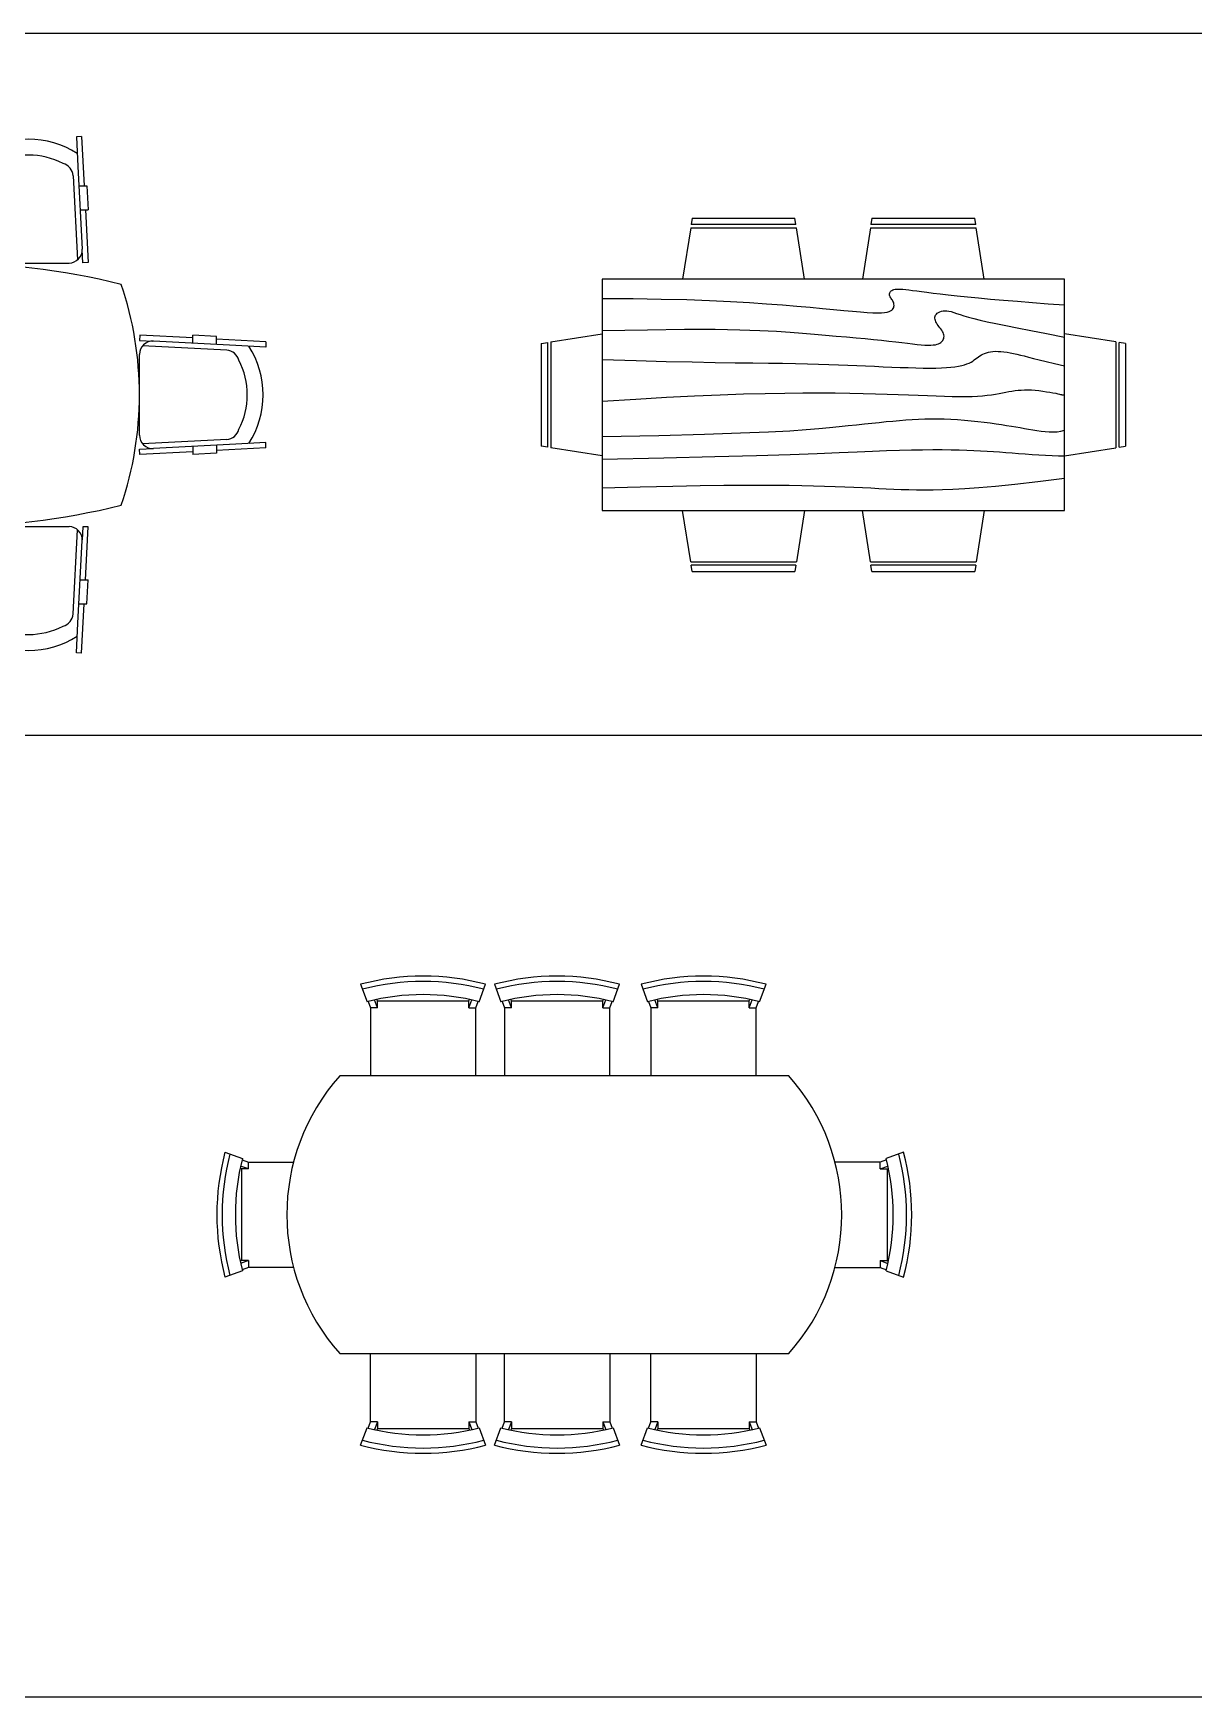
# Model space of a CAD drawing. Header units: inches. Extents: x 38074 to 101214, y 18833 to 57379.
# Drawn here: x 85677 to 90069, y 31548 to 37841 of the extents above; entities that cross this region are included whole.
import ezdxf

# ---------------------------------------------------------------- set-up
doc = ezdxf.new("R2010")
doc.units = ezdxf.units.IN
doc.layers.add('www.cad-blocks.net', color=7, linetype='Continuous')

# ---------------------------------------------------------------- blocks, each defined once
blk = doc.blocks.new('A$C6BEF12A9')
for p, q in [((0.6976, 1.9549), (0.6878, 1.7677)), ((0.6976, 1.9549), (0.7176, 1.9539)), ((0.7176, 1.9539), (0.7117, 1.8408)), ((1.0992, 1.9549), (1.0793, 1.9539)), ((1.0793, 1.9539), (1.0852, 1.8408)), ((1.0992, 1.9549), (1.1091, 1.7677)), ((1.3583, 1.9549), (1.3485, 1.7677)), ((1.3583, 1.9549), (1.3783, 1.9539)), ((1.3783, 1.9539), (1.3724, 1.8408)), ((1.7599, 1.9549), (1.74, 1.9539)), ((1.74, 1.9539), (1.7459, 1.8408)), ((1.7599, 1.9549), (1.7698, 1.7677)), ((0.7117, 1.8408), (0.6953, 1.5287)), ((0.7117, 1.8408), (0.6953, 1.5287)), ((1.0852, 1.8408), (1.1015, 1.5287)), ((1.3724, 1.8408), (1.356, 1.5287)), ((1.3724, 1.8408), (1.356, 1.5287)), ((1.7459, 1.8408), (1.7623, 1.5287)), ((0.6778, 1.7677), (0.6731, 1.6777)), ((0.7078, 1.7677), (0.6778, 1.7677)), ((0.7299, 1.8062), (0.7132, 1.4878)), ((1.067, 1.8062), (1.0837, 1.4878)), ((1.089, 1.7677), (1.1191, 1.7677)), ((1.1191, 1.7677), (1.1238, 1.6777)), ((1.3385, 1.7677), (1.3338, 1.6777)), ((1.3685, 1.7677), (1.3385, 1.7677)), ((1.3906, 1.8062), (1.3739, 1.4878)), ((1.7277, 1.8062), (1.7444, 1.4878)), ((1.7497, 1.7677), (1.7798, 1.7677)), ((1.7798, 1.7677), (1.7845, 1.6777)), ((0.6831, 1.6777), (0.6726, 1.4775)), ((0.7031, 1.6777), (0.6731, 1.6777)), ((1.0937, 1.6777), (1.1238, 1.6777)), ((1.1138, 1.6777), (1.1243, 1.4775)), ((1.3438, 1.6777), (1.3333, 1.4775)), ((1.3638, 1.6777), (1.3338, 1.6777)), ((1.7544, 1.6777), (1.7845, 1.6777)), ((1.7745, 1.6777), (1.785, 1.4775)), ((0.6926, 1.4764), (0.6952, 1.5263)), ((1.1043, 1.4764), (1.1017, 1.5263)), ((1.3533, 1.4764), (1.3559, 1.5263)), ((1.765, 1.4764), (1.7624, 1.5263)), ((0.6726, 1.4775), (0.6926, 1.4764)), ((0.7453, 1.4761), (1.0516, 1.4761)), ((1.1243, 1.4775), (1.1043, 1.4764)), ((1.3333, 1.4775), (1.3533, 1.4764)), ((1.406, 1.4761), (1.7123, 1.4761)), ((1.785, 1.4775), (1.765, 1.4764)), ((0.1873, 1.1981), (0.2772, 1.2028)), ((0.1873, 1.1681), (0.1873, 1.1981)), ((0.2772, 1.1928), (0.4775, 1.2033)), ((0.2772, 1.1728), (0.2772, 1.2028)), ((0.4775, 1.2033), (0.4785, 1.1833)), ((1.9801, 1.2033), (1.9791, 1.1833)), ((2.1804, 1.1928), (1.9801, 1.2033)), ((2.1804, 1.1728), (2.1804, 1.2028)), ((2.2703, 1.1981), (2.1804, 1.2028)), ((2.2703, 1.1681), (2.2703, 1.1981)), ((0, 1.1783), (0.1873, 1.1881)), ((0, 1.1783), (0.001, 1.1583)), ((0.001, 1.1583), (0.1141, 1.1642)), ((0.1141, 1.1642), (0.4262, 1.1806)), ((0.1487, 1.146), (0.4672, 1.1627)), ((0.4785, 1.1833), (0.4286, 1.1807)), ((1.9791, 1.1833), (2.029, 1.1807)), ((2.3089, 1.146), (1.9904, 1.1627)), ((2.3435, 1.1642), (2.0314, 1.1806)), ((2.4576, 1.1783), (2.2703, 1.1881)), ((2.4565, 1.1583), (2.3435, 1.1642)), ((2.4576, 1.1783), (2.4565, 1.1583)), ((0.4788, 0.8243), (0.4788, 1.1306)), ((1.9788, 0.8243), (1.9788, 1.1306)), ((0, 0.7767), (0.001, 0.7966)), ((0, 0.7767), (0.1873, 0.7668)), ((0.001, 0.7966), (0.1141, 0.7907)), ((0.1141, 0.7907), (0.4262, 0.7743)), ((0.1141, 0.7907), (0.4262, 0.7743)), ((0.1487, 0.8089), (0.4672, 0.7922)), ((0.1873, 0.7869), (0.1873, 0.7568)), ((0.1873, 0.7568), (0.2772, 0.7521)), ((0.2772, 0.7822), (0.2772, 0.7521)), ((0.2772, 0.7621), (0.4775, 0.7516)), ((0.4785, 0.7716), (0.4286, 0.7742)), ((0.4775, 0.7516), (0.4785, 0.7716)), ((1.9791, 0.7716), (2.029, 0.7742)), ((1.9801, 0.7516), (1.9791, 0.7716)), ((2.1804, 0.7621), (1.9801, 0.7516)), ((2.3089, 0.8089), (1.9904, 0.7922)), ((2.3435, 0.7907), (2.0314, 0.7743)), ((2.3435, 0.7907), (2.0314, 0.7743)), ((2.1804, 0.7822), (2.1804, 0.7521)), ((2.2703, 0.7568), (2.1804, 0.7521)), ((2.2703, 0.7869), (2.2703, 0.7568)), ((2.4576, 0.7767), (2.2703, 0.7668)), ((2.4565, 0.7966), (2.3435, 0.7907)), ((2.4576, 0.7767), (2.4565, 0.7966)), ((0.6726, 0.4775), (0.6926, 0.4785)), ((0.6831, 0.2772), (0.6726, 0.4775)), ((0.6926, 0.4785), (0.6952, 0.4286)), ((0.7299, 0.1487), (0.7132, 0.4672)), ((0.7453, 0.4788), (1.0516, 0.4788)), ((1.067, 0.1487), (1.0837, 0.4672)), ((1.1043, 0.4785), (1.1017, 0.4286)), ((1.1243, 0.4775), (1.1043, 0.4785)), ((1.1138, 0.2772), (1.1243, 0.4775)), ((1.3333, 0.4775), (1.3533, 0.4785)), ((1.3438, 0.2772), (1.3333, 0.4775)), ((1.3533, 0.4785), (1.3559, 0.4286)), ((1.3906, 0.1487), (1.3739, 0.4672)), ((1.406, 0.4788), (1.7123, 0.4788)), ((1.7277, 0.1487), (1.7444, 0.4672)), ((1.765, 0.4785), (1.7624, 0.4286)), ((1.785, 0.4775), (1.765, 0.4785)), ((1.7745, 0.2772), (1.785, 0.4775)), ((0.7117, 0.1141), (0.6953, 0.4262)), ((0.7117, 0.1141), (0.6953, 0.4262)), ((1.0852, 0.1141), (1.1015, 0.4262)), ((1.3724, 0.1141), (1.356, 0.4262)), ((1.3724, 0.1141), (1.356, 0.4262)), ((1.7459, 0.1141), (1.7623, 0.4262)), ((0.6778, 0.1873), (0.6731, 0.2772)), ((0.7031, 0.2772), (0.6731, 0.2772)), ((1.0937, 0.2772), (1.1238, 0.2772)), ((1.1191, 0.1873), (1.1238, 0.2772)), ((1.3638, 0.2772), (1.3338, 0.2772)), ((1.3385, 0.1873), (1.3338, 0.2772)), ((1.7544, 0.2772), (1.7845, 0.2772)), ((1.7798, 0.1873), (1.7845, 0.2772)), ((0.7078, 0.1873), (0.6778, 0.1873)), ((0.6976, 0), (0.6878, 0.1873)), ((1.089, 0.1873), (1.1191, 0.1873)), ((1.0992, 0), (1.1091, 0.1873)), ((1.3685, 0.1873), (1.3385, 0.1873)), ((1.3583, 0), (1.3485, 0.1873)), ((1.7497, 0.1873), (1.7798, 0.1873)), ((1.7599, 0), (1.7698, 0.1873)), ((0.7176, 0.001), (0.7117, 0.1141)), ((1.0793, 0.001), (1.0852, 0.1141)), ((1.3783, 0.001), (1.3724, 0.1141)), ((1.74, 0.001), (1.7459, 0.1141)), ((0.6976, 0), (0.7176, 0.001)), ((1.0992, 0), (1.0793, 0.001)), ((1.3583, 0), (1.3783, 0.001)), ((1.7599, 0), (1.74, 0.001))]:
    blk.add_line(p, q)
for centre, radius, start, end in [((0.8984, 1.603), 0.3413, 57.34122, 122.65878), ((1.5591, 1.603), 0.3413, 57.34122, 122.65878), ((0.7798, 1.8036), 0.05, 103.71377, 177), ((0.8984, 1.603), 0.2813, 62.36507, 117.63493), ((1.017, 1.8036), 0.05, 3, 76.28623), ((1.4405, 1.8036), 0.05, 103.71377, 177), ((1.5591, 1.603), 0.2813, 62.36507, 117.63493), ((1.6778, 1.8036), 0.05, 3, 76.28623), ((0.7453, 1.5261), 0.05, 177, 270), ((1.0516, 1.5261), 0.05, 270, 3), ((1.406, 1.5261), 0.05, 177, 270), ((1.7123, 1.5261), 0.05, 270, 3), ((1.2288, -1.385), 2.8625, 76.23649, 103.76351), ((1.7788, 0.9775), 1.3, 161.25303, 198.74697), ((0.6788, 0.9775), 1.3, 341.25303, 18.74697), ((0.3519, 0.9775), 0.3413, 147.34122, 212.65878), ((0.1513, 1.0961), 0.05, 93, 166.28623), ((0.4288, 1.1306), 0.05, 0, 93), ((2.0288, 1.1306), 0.05, 87, 180), ((2.3063, 1.0961), 0.05, 13.71377, 87), ((2.1057, 0.9775), 0.3413, 327.34122, 32.65878), ((0.3519, 0.9775), 0.2813, 152.36507, 207.63493), ((2.1057, 0.9775), 0.2813, 332.36507, 27.63493), ((0.1513, 0.8588), 0.05, 193.71377, 267), ((0.4288, 0.8243), 0.05, 267, 0), ((2.0288, 0.8243), 0.05, 180, 273), ((2.3063, 0.8588), 0.05, 273, 346.28623), ((1.2288, 3.34), 2.8625, 256.23649, 283.76351), ((0.7453, 0.4288), 0.05, 90, 183), ((1.0516, 0.4288), 0.05, 357, 90), ((1.406, 0.4288), 0.05, 90, 183), ((1.7123, 0.4288), 0.05, 357, 90), ((0.7798, 0.1513), 0.05, 183, 256.28623), ((1.017, 0.1513), 0.05, 283.71377, 357), ((1.4405, 0.1513), 0.05, 183, 256.28623), ((1.6778, 0.1513), 0.05, 283.71377, 357), ((0.8984, 0.3519), 0.3413, 237.34122, 302.65878), ((0.8984, 0.3519), 0.2813, 242.36507, 297.63493), ((1.5591, 0.3519), 0.3413, 237.34122, 302.65878), ((1.5591, 0.3519), 0.2813, 242.36507, 297.63493)]:
    blk.add_arc(centre, radius, start, end)
blk = doc.blocks.new('A$C72FA0E17')
at = {"linetype": 'Continuous'}
for p, q in [((0.5711, 1.3365), (0.5673, 1.3122)), ((0.5711, 1.3365), (0.9599, 1.3365)), ((0.9636, 1.3122), (0.9599, 1.3365)), ((1.2515, 1.3365), (1.2477, 1.3122)), ((1.2515, 1.3365), (1.6403, 1.3365)), ((1.644, 1.3122), (1.6403, 1.3365)), ((0.5654, 1.3001), (0.535, 1.1056)), ((0.5655, 1.3001), (0.9657, 1.3001)), ((0.9637, 1.3122), (0.5673, 1.3122)), ((0.9959, 1.1056), (0.9655, 1.3)), ((1.2458, 1.3001), (1.2154, 1.1056)), ((1.2459, 1.3001), (1.6461, 1.3001)), ((1.6441, 1.3122), (1.2477, 1.3122)), ((1.6763, 1.1056), (1.6459, 1.3)), ((1.9805, 1.1057), (0.2309, 1.1057)), ((0.2309, 1.1057), (0.2309, 0.2309)), ((1.9805, 0.2309), (1.9805, 1.1057)), ((0.2309, 1.0328), (0.348, 1.0322)), ((0.348, 1.0322), (0.4542, 1.0307)), ((0.4542, 1.0307), (0.5503, 1.0283)), ((0.5503, 1.0283), (0.6372, 1.0252)), ((0.6372, 1.0252), (0.716, 1.0215)), ((0.716, 1.0215), (0.7874, 1.0174)), ((0.7874, 1.0174), (0.8525, 1.013)), ((0.8525, 1.013), (0.9123, 1.0085)), ((0.9123, 1.0085), (0.9674, 1.0039)), ((1.3178, 1.0479), (1.3179, 1.0509)), ((1.3183, 1.0449), (1.3178, 1.0479)), ((1.3179, 1.0509), (1.3186, 1.0538)), ((1.3193, 1.0419), (1.3183, 1.0449)), ((1.3186, 1.0538), (1.3198, 1.0565)), ((1.3208, 1.0388), (1.3193, 1.0419)), ((1.3198, 1.0565), (1.3216, 1.0591)), ((1.3226, 1.0357), (1.3208, 1.0388)), ((1.3216, 1.0591), (1.324, 1.0614)), ((1.3246, 1.0325), (1.3226, 1.0357)), ((1.324, 1.0614), (1.3269, 1.0634)), ((1.3267, 1.0292), (1.3246, 1.0325)), ((1.3288, 1.0258), (1.3267, 1.0292)), ((1.3269, 1.0634), (1.3304, 1.0651)), ((1.3308, 1.0223), (1.3288, 1.0258)), ((1.3304, 1.0651), (1.3345, 1.0665)), ((1.3324, 1.0186), (1.3308, 1.0223)), ((1.3338, 1.0147), (1.3324, 1.0186)), ((1.3346, 1.0107), (1.3338, 1.0147)), ((1.3345, 1.0665), (1.3393, 1.0674)), ((1.335, 1.0067), (1.3346, 1.0107)), ((1.3393, 1.0674), (1.345, 1.068)), ((1.345, 1.068), (1.3517, 1.0682)), ((1.3517, 1.0682), (1.3595, 1.068)), ((1.3595, 1.068), (1.3686, 1.0674)), ((1.3686, 1.0674), (1.3791, 1.0665)), ((1.3791, 1.0665), (1.3912, 1.0651)), ((1.3912, 1.0651), (1.405, 1.0634)), ((1.405, 1.0634), (1.4208, 1.0614)), ((1.4208, 1.0614), (1.4389, 1.059)), ((1.4389, 1.059), (1.4596, 1.0563)), ((1.4596, 1.0563), (1.4833, 1.0533)), ((1.4833, 1.0533), (1.5101, 1.0501)), ((1.5101, 1.0501), (1.5404, 1.0466)), ((1.5404, 1.0466), (1.5744, 1.0429)), ((1.5744, 1.0429), (1.6125, 1.039)), ((1.6125, 1.039), (1.6545, 1.0349)), ((1.6545, 1.0349), (1.7003, 1.0307)), ((1.7003, 1.0307), (1.7497, 1.0264)), ((1.7497, 1.0264), (1.8026, 1.022)), ((1.8026, 1.022), (1.8588, 1.0175)), ((1.8588, 1.0175), (1.9181, 1.013)), ((1.9181, 1.013), (1.9805, 1.0085)), ((0.9674, 1.0039), (1.0181, 0.9995)), ((1.0181, 0.9995), (1.0645, 0.9952)), ((1.0645, 0.9952), (1.1065, 0.9912)), ((1.1065, 0.9912), (1.1444, 0.9876)), ((1.1444, 0.9876), (1.1781, 0.9845)), ((1.1781, 0.9845), (1.2077, 0.982)), ((1.2077, 0.982), (1.2332, 0.9801)), ((1.2332, 0.9801), (1.2548, 0.979)), ((1.2548, 0.979), (1.2728, 0.9785)), ((1.2728, 0.9785), (1.2876, 0.9787)), ((1.2876, 0.9787), (1.2995, 0.9796)), ((1.2995, 0.9796), (1.309, 0.981)), ((1.309, 0.981), (1.3164, 0.9829)), ((1.3164, 0.9829), (1.322, 0.9854)), ((1.322, 0.9854), (1.3264, 0.9882)), ((1.3264, 0.9882), (1.3297, 0.9914)), ((1.3297, 0.9914), (1.3322, 0.9949)), ((1.3322, 0.9949), (1.3338, 0.9987)), ((1.3338, 0.9987), (1.3347, 1.0026)), ((1.3347, 1.0026), (1.335, 1.0067)), ((1.4895, 0.9578), (1.4897, 0.962)), ((1.4901, 0.9535), (1.4895, 0.9578)), ((1.4897, 0.962), (1.4906, 0.9661)), ((1.4914, 0.9491), (1.4901, 0.9535)), ((1.4906, 0.9661), (1.4924, 0.97)), ((1.4933, 0.9446), (1.4914, 0.9491)), ((1.4924, 0.97), (1.4952, 0.9737)), ((1.4957, 0.9401), (1.4933, 0.9446)), ((1.4952, 0.9737), (1.4988, 0.9771)), ((1.4988, 0.9771), (1.5032, 0.9801)), ((1.5032, 0.9801), (1.5084, 0.9826)), ((1.5084, 0.9826), (1.5142, 0.9846)), ((1.5142, 0.9846), (1.5206, 0.9859)), ((1.5206, 0.9859), (1.5276, 0.9865)), ((1.5276, 0.9865), (1.535, 0.9862)), ((1.535, 0.9862), (1.5428, 0.985)), ((1.5428, 0.985), (1.5514, 0.9829)), ((1.5514, 0.9829), (1.561, 0.98)), ((1.561, 0.98), (1.572, 0.9764)), ((1.572, 0.9764), (1.5848, 0.9722)), ((1.5848, 0.9722), (1.5997, 0.9675)), ((1.5997, 0.9675), (1.6171, 0.9624)), ((1.6171, 0.9624), (1.6372, 0.9568)), ((1.6372, 0.9568), (1.6606, 0.9509)), ((1.6606, 0.9509), (1.6879, 0.9446)), ((1.6879, 0.9446), (1.7199, 0.9376)), ((0.0364, 0.8683), (0.2309, 0.8987)), ((0.2309, 0.9113), (0.4015, 0.9147)), ((0.4015, 0.9147), (0.5426, 0.9162)), ((0.5426, 0.9162), (0.6579, 0.9161)), ((0.6579, 0.9161), (0.7517, 0.9145)), ((0.7517, 0.9145), (0.8277, 0.912)), ((0.8277, 0.912), (0.8899, 0.9087)), ((0.8899, 0.9087), (0.9425, 0.905)), ((0.9425, 0.905), (0.9892, 0.9011)), ((0.9892, 0.9011), (1.0335, 0.8974)), ((1.0335, 0.8974), (1.0759, 0.8939)), ((1.0759, 0.8939), (1.1164, 0.8905)), ((1.1164, 0.8905), (1.1549, 0.8872)), ((1.1549, 0.8872), (1.1913, 0.884)), ((1.1913, 0.884), (1.2257, 0.8809)), ((1.4985, 0.9356), (1.4957, 0.9401)), ((1.5017, 0.931), (1.4985, 0.9356)), ((1.5051, 0.9264), (1.5017, 0.931)), ((1.5087, 0.9219), (1.5051, 0.9264)), ((1.5122, 0.9173), (1.5087, 0.9219)), ((1.5155, 0.9128), (1.5122, 0.9173)), ((1.5184, 0.9082), (1.5155, 0.9128)), ((1.5209, 0.9037), (1.5184, 0.9082)), ((1.5228, 0.8991), (1.5209, 0.9037)), ((1.5214, 0.8773), (1.5231, 0.8814)), ((1.5239, 0.8946), (1.5228, 0.8991)), ((1.5231, 0.8814), (1.524, 0.8856)), ((1.5244, 0.8901), (1.5239, 0.8946)), ((1.524, 0.8856), (1.5244, 0.8901)), ((1.7199, 0.9376), (1.7576, 0.9299)), ((1.7576, 0.9299), (1.8016, 0.9211)), ((1.8016, 0.9211), (1.8529, 0.9111)), ((1.8529, 0.9111), (1.9123, 0.8998)), ((1.9123, 0.8998), (1.9805, 0.887)), ((2.1749, 0.8683), (1.9804, 0.8987)), ((0, 0.8627), (0.0243, 0.8664)), ((0, 0.8627), (0, 0.4739)), ((0.0243, 0.47), (0.0243, 0.8664)), ((0.0365, 0.8682), (0.0365, 0.468)), ((1.2257, 0.8809), (1.2579, 0.8778)), ((1.2579, 0.8778), (1.2879, 0.8748)), ((1.2879, 0.8748), (1.3156, 0.8718)), ((1.3156, 0.8718), (1.3412, 0.8688)), ((1.3412, 0.8688), (1.3645, 0.866)), ((1.3645, 0.866), (1.3859, 0.8634)), ((1.3859, 0.8634), (1.4052, 0.8611)), ((1.4052, 0.8611), (1.4226, 0.8591)), ((1.4226, 0.8591), (1.4381, 0.8576)), ((1.4381, 0.8576), (1.4519, 0.8566)), ((1.4519, 0.8566), (1.464, 0.8561)), ((1.464, 0.8561), (1.4745, 0.8562)), ((1.4745, 0.8562), (1.4836, 0.8568)), ((1.4836, 0.8568), (1.4914, 0.8578)), ((1.4914, 0.8578), (1.4981, 0.8594)), ((1.4981, 0.8594), (1.5038, 0.8614)), ((1.5038, 0.8614), (1.5086, 0.8639)), ((1.5086, 0.8639), (1.5127, 0.8667)), ((1.5127, 0.8667), (1.5162, 0.8699)), ((1.5162, 0.8699), (1.5191, 0.8735)), ((1.5191, 0.8735), (1.5214, 0.8773)), ((1.6598, 0.8157), (1.6655, 0.8192)), ((1.6655, 0.8192), (1.6715, 0.8223)), ((1.6715, 0.8223), (1.678, 0.8252)), ((1.678, 0.8252), (1.6849, 0.8276)), ((1.6849, 0.8276), (1.6923, 0.8297)), ((1.6923, 0.8297), (1.7004, 0.8312)), ((1.7004, 0.8312), (1.7091, 0.8323)), ((1.7091, 0.8323), (1.7186, 0.8328)), ((1.7186, 0.8328), (1.7288, 0.8327)), ((1.7288, 0.8327), (1.7395, 0.8321)), ((1.7395, 0.8321), (1.7509, 0.831)), ((1.7509, 0.831), (1.7627, 0.8294)), ((1.7627, 0.8294), (1.7749, 0.8274)), ((1.7749, 0.8274), (1.7874, 0.825)), ((1.7874, 0.825), (1.8002, 0.8221)), ((1.8002, 0.8221), (1.8134, 0.8189)), ((1.8134, 0.8189), (1.8275, 0.8152)), ((2.1749, 0.8682), (2.1749, 0.468)), ((2.2113, 0.8627), (2.187, 0.8664)), ((2.187, 0.47), (2.187, 0.8664)), ((2.2113, 0.8627), (2.2113, 0.4739)), ((0.2309, 0.8019), (0.3593, 0.7979)), ((0.3593, 0.7979), (0.4722, 0.7948)), ((0.4722, 0.7948), (0.5712, 0.7926)), ((0.5712, 0.7926), (0.6579, 0.791)), ((0.6579, 0.791), (0.7338, 0.7899)), ((0.7338, 0.7899), (0.8007, 0.7891)), ((0.8007, 0.7891), (0.8599, 0.7884)), ((0.8599, 0.7884), (0.9133, 0.7877)), ((0.9133, 0.7877), (0.9621, 0.7869)), ((0.9621, 0.7869), (1.007, 0.7859)), ((1.007, 0.7859), (1.0487, 0.7847)), ((1.0487, 0.7847), (1.0877, 0.7834)), ((1.0877, 0.7834), (1.1245, 0.782)), ((1.1245, 0.782), (1.1596, 0.7806)), ((1.1596, 0.7806), (1.1936, 0.7791)), ((1.1936, 0.7791), (1.2272, 0.7776)), ((1.2272, 0.7776), (1.2605, 0.7761)), ((1.2605, 0.7761), (1.2936, 0.7746)), ((1.2936, 0.7746), (1.3261, 0.7733)), ((1.3261, 0.7733), (1.3578, 0.772)), ((1.3578, 0.772), (1.3883, 0.771)), ((1.3883, 0.771), (1.4174, 0.7702)), ((1.4174, 0.7702), (1.4448, 0.7697)), ((1.4448, 0.7697), (1.4702, 0.7695)), ((1.4702, 0.7695), (1.4933, 0.7697)), ((1.4933, 0.7697), (1.5144, 0.7703)), ((1.5144, 0.7703), (1.5333, 0.7712)), ((1.5333, 0.7712), (1.5504, 0.7725)), ((1.5504, 0.7725), (1.5656, 0.7742)), ((1.5656, 0.7742), (1.5792, 0.7763)), ((1.5792, 0.7763), (1.5912, 0.7788)), ((1.5912, 0.7788), (1.6018, 0.7816)), ((1.6018, 0.7816), (1.611, 0.7849)), ((1.611, 0.7849), (1.6191, 0.7884)), ((1.6191, 0.7884), (1.6263, 0.7922)), ((1.6263, 0.7922), (1.6327, 0.7961)), ((1.6327, 0.7961), (1.6385, 0.8001)), ((1.6385, 0.8001), (1.6439, 0.8041)), ((1.6439, 0.8041), (1.6492, 0.8081)), ((1.6492, 0.8081), (1.6544, 0.812)), ((1.6544, 0.812), (1.6598, 0.8157)), ((1.8275, 0.8152), (1.8435, 0.8109)), ((1.8435, 0.8109), (1.8622, 0.8059)), ((1.8622, 0.8059), (1.8844, 0.8002)), ((1.8844, 0.8002), (1.911, 0.7937)), ((1.911, 0.7937), (1.9427, 0.7862)), ((1.9427, 0.7862), (1.9805, 0.7776)), ((0.2309, 0.644), (0.3574, 0.6522)), ((0.3574, 0.6522), (0.4734, 0.659)), ((0.4734, 0.659), (0.5795, 0.6643)), ((0.5795, 0.6643), (0.6766, 0.6684)), ((0.6766, 0.6684), (0.7654, 0.6714)), ((0.7654, 0.6714), (0.8468, 0.6734)), ((0.8468, 0.6734), (0.9215, 0.6747)), ((0.9215, 0.6747), (0.9902, 0.6753)), ((0.9902, 0.6753), (1.0538, 0.6755)), ((1.0538, 0.6755), (1.1126, 0.6752)), ((1.1126, 0.6752), (1.1672, 0.6746)), ((1.1672, 0.6746), (1.2178, 0.6737)), ((1.2178, 0.6737), (1.2649, 0.6725)), ((1.2649, 0.6725), (1.3089, 0.6712)), ((1.3089, 0.6712), (1.3502, 0.6698)), ((1.3502, 0.6698), (1.3892, 0.6683)), ((1.3892, 0.6683), (1.4262, 0.6667)), ((1.4262, 0.6667), (1.4613, 0.6653)), ((1.4613, 0.6653), (1.4944, 0.664)), ((1.4944, 0.664), (1.5256, 0.6629)), ((1.5256, 0.6629), (1.5548, 0.6621)), ((1.5548, 0.6621), (1.5819, 0.6617)), ((1.5819, 0.6617), (1.6071, 0.6617)), ((1.6071, 0.6617), (1.6301, 0.6622)), ((1.6301, 0.6622), (1.6511, 0.6632)), ((1.6511, 0.6632), (1.6703, 0.6647)), ((1.6703, 0.6647), (1.6878, 0.6666)), ((1.6878, 0.6666), (1.7038, 0.6688)), ((1.7038, 0.6688), (1.7186, 0.6711)), ((1.7186, 0.6711), (1.7324, 0.6736)), ((1.7324, 0.6736), (1.7453, 0.676)), ((1.7453, 0.676), (1.7577, 0.6784)), ((1.7577, 0.6784), (1.7697, 0.6806)), ((1.7697, 0.6806), (1.7814, 0.6825)), ((1.7814, 0.6825), (1.7931, 0.6841)), ((1.7931, 0.6841), (1.8048, 0.6855)), ((1.8048, 0.6855), (1.8167, 0.6864)), ((1.8167, 0.6864), (1.8289, 0.6869)), ((1.8289, 0.6869), (1.8416, 0.687)), ((1.8416, 0.687), (1.8549, 0.6865)), ((1.8549, 0.6865), (1.8689, 0.6855)), ((1.8689, 0.6855), (1.8832, 0.684)), ((1.8832, 0.684), (1.8976, 0.6822)), ((1.8976, 0.6822), (1.9115, 0.6801)), ((1.9115, 0.6801), (1.9246, 0.678)), ((1.9246, 0.678), (1.9365, 0.6759)), ((1.9365, 0.6759), (1.9468, 0.674)), ((1.9468, 0.674), (1.9551, 0.6723)), ((1.9551, 0.6723), (1.9613, 0.671)), ((1.9613, 0.671), (1.9655, 0.67)), ((1.9655, 0.67), (1.9684, 0.6692)), ((1.9684, 0.6692), (1.9705, 0.6688)), ((1.9705, 0.6688), (1.9722, 0.6685)), ((1.9722, 0.6685), (1.9741, 0.6683)), ((1.9741, 0.6683), (1.9767, 0.6683)), ((1.9767, 0.6683), (1.9805, 0.6683)), ((1.2788, 0.5641), (1.305, 0.5667)), ((1.305, 0.5667), (1.3304, 0.569)), ((1.3304, 0.569), (1.3552, 0.5712)), ((1.3552, 0.5712), (1.3796, 0.5731)), ((1.3796, 0.5731), (1.4037, 0.5748)), ((1.4037, 0.5748), (1.4276, 0.5761)), ((1.4276, 0.5761), (1.4516, 0.5771)), ((1.4516, 0.5771), (1.4757, 0.5776)), ((1.4757, 0.5776), (1.5, 0.5776)), ((1.5, 0.5776), (1.5248, 0.5771)), ((1.5248, 0.5771), (1.5501, 0.5761)), ((1.5501, 0.5761), (1.5757, 0.5746)), ((1.5757, 0.5746), (1.6014, 0.5726)), ((1.6014, 0.5726), (1.6268, 0.5703)), ((1.6268, 0.5703), (1.6518, 0.5677)), ((1.6518, 0.5677), (1.676, 0.5649)), ((0.2309, 0.5103), (0.4451, 0.5149)), ((0.4451, 0.5149), (0.6176, 0.5194)), ((0.6176, 0.5194), (0.7541, 0.5239)), ((0.7541, 0.5239), (0.86, 0.5283)), ((0.86, 0.5283), (0.941, 0.5326)), ((0.941, 0.5326), (1.0027, 0.5368)), ((1.0027, 0.5368), (1.0507, 0.5408)), ((1.0507, 0.5408), (1.0905, 0.5447)), ((1.0905, 0.5447), (1.1268, 0.5484)), ((1.1268, 0.5484), (1.1608, 0.5519)), ((1.1608, 0.5519), (1.1928, 0.5553)), ((1.1928, 0.5553), (1.223, 0.5584)), ((1.223, 0.5584), (1.2516, 0.5613)), ((1.2516, 0.5613), (1.2788, 0.5641)), ((1.676, 0.5649), (1.6993, 0.5619)), ((1.6993, 0.5619), (1.7213, 0.5589)), ((1.7213, 0.5589), (1.7418, 0.5559)), ((1.7418, 0.5559), (1.761, 0.5528)), ((1.761, 0.5528), (1.7791, 0.5498)), ((1.7791, 0.5498), (1.7963, 0.5469)), ((1.7963, 0.5469), (1.8128, 0.544)), ((1.8128, 0.544), (1.8288, 0.5411)), ((1.8288, 0.5411), (1.8444, 0.5383)), ((1.8444, 0.5383), (1.86, 0.5356)), ((1.86, 0.5356), (1.8756, 0.533)), ((1.8756, 0.533), (1.8912, 0.5308)), ((1.8912, 0.5308), (1.9067, 0.529)), ((1.9067, 0.529), (1.9221, 0.5279)), ((1.9221, 0.5279), (1.9373, 0.5277)), ((1.9373, 0.5277), (1.9521, 0.5286)), ((1.9521, 0.5286), (1.9665, 0.5309)), ((1.9665, 0.5309), (1.9805, 0.5346)), ((0.0243, 0.4701), (0, 0.4739)), ((0.2309, 0.4378), (0.0365, 0.4682)), ((0.8144, 0.4386), (0.9419, 0.4427)), ((0.9419, 0.4427), (1.0444, 0.4465)), ((1.0444, 0.4465), (1.127, 0.45)), ((1.127, 0.45), (1.195, 0.4531)), ((1.195, 0.4531), (1.2535, 0.4556)), ((1.2535, 0.4556), (1.3068, 0.4576)), ((1.3068, 0.4576), (1.356, 0.4591)), ((1.356, 0.4591), (1.4014, 0.4601)), ((1.4014, 0.4601), (1.4433, 0.4607)), ((1.4433, 0.4607), (1.482, 0.4609)), ((1.482, 0.4609), (1.5177, 0.4608)), ((1.5177, 0.4608), (1.5508, 0.4603)), ((1.5508, 0.4603), (1.5815, 0.4597)), ((1.5815, 0.4597), (1.6102, 0.4588)), ((1.6102, 0.4588), (1.6371, 0.4578)), ((1.6371, 0.4578), (1.6626, 0.4566)), ((1.6626, 0.4566), (1.6871, 0.4552)), ((1.6871, 0.4552), (1.7109, 0.4538)), ((1.7109, 0.4538), (1.7344, 0.4521)), ((1.7344, 0.4521), (1.758, 0.4504)), ((1.758, 0.4504), (1.782, 0.4485)), ((1.782, 0.4485), (1.8066, 0.4466)), ((1.8066, 0.4466), (1.8318, 0.4447)), ((1.8318, 0.4447), (1.8572, 0.4428)), ((1.8572, 0.4428), (1.8827, 0.4411)), ((1.8827, 0.4411), (1.908, 0.4396)), ((1.9804, 0.4378), (2.1748, 0.4682)), ((2.187, 0.4701), (2.2113, 0.4739)), ((0.2309, 0.4253), (0.4641, 0.4298)), ((0.4641, 0.4298), (0.6569, 0.4343)), ((0.6569, 0.4343), (0.8144, 0.4386)), ((1.908, 0.4396), (1.9329, 0.4384)), ((1.9329, 0.4384), (1.9571, 0.4377)), ((1.9571, 0.4377), (1.9805, 0.4374)), ((0.2309, 0.3159), (0.3745, 0.3199)), ((0.3745, 0.3199), (0.4973, 0.3229)), ((0.4973, 0.3229), (0.6019, 0.325)), ((0.6019, 0.325), (0.6907, 0.3263)), ((0.6907, 0.3263), (0.7662, 0.3269)), ((0.7662, 0.3269), (0.831, 0.327)), ((0.831, 0.327), (0.8876, 0.3267)), ((0.8876, 0.3267), (0.9386, 0.326)), ((0.9386, 0.326), (0.986, 0.3252)), ((0.986, 0.3252), (1.0306, 0.3242)), ((1.0306, 0.3242), (1.0723, 0.323)), ((1.0723, 0.323), (1.1116, 0.3217)), ((1.1116, 0.3217), (1.1485, 0.3203)), ((1.1485, 0.3203), (1.1833, 0.3189)), ((1.1833, 0.3189), (1.2162, 0.3174)), ((1.2162, 0.3174), (1.2474, 0.3159)), ((1.2474, 0.3159), (1.2771, 0.3144)), ((1.6033, 0.3134), (1.6563, 0.3173)), ((1.6563, 0.3173), (1.7188, 0.3228)), ((1.7188, 0.3228), (1.7924, 0.3303)), ((1.7924, 0.3303), (1.8791, 0.3401)), ((1.8791, 0.3401), (1.9805, 0.3524)), ((1.2771, 0.3144), (1.3058, 0.3129)), ((1.3058, 0.3129), (1.3339, 0.3116)), ((1.3339, 0.3116), (1.3619, 0.3105)), ((1.3619, 0.3105), (1.3904, 0.3095)), ((1.3904, 0.3095), (1.4198, 0.3089)), ((1.4198, 0.3089), (1.4506, 0.3087)), ((1.4506, 0.3087), (1.4833, 0.3088)), ((1.4833, 0.3088), (1.5186, 0.3095)), ((1.5186, 0.3095), (1.558, 0.3109)), ((1.558, 0.3109), (1.6033, 0.3134)), ((0.2309, 0.2309), (1.9805, 0.2309)), ((0.5654, 0.0364), (0.535, 0.2309)), ((0.9959, 0.2309), (0.9655, 0.0365)), ((1.2458, 0.0364), (1.2154, 0.2309)), ((1.6763, 0.2309), (1.6459, 0.0365)), ((0.5655, 0.0365), (0.9657, 0.0365)), ((0.5711, 0), (0.5673, 0.0243)), ((0.9637, 0.0243), (0.5673, 0.0243)), ((0.5711, 0), (0.9599, 0)), ((0.9636, 0.0243), (0.9599, 0)), ((1.2459, 0.0365), (1.6461, 0.0365)), ((1.2515, 0), (1.2477, 0.0243)), ((1.6441, 0.0243), (1.2477, 0.0243)), ((1.2515, 0), (1.6403, 0)), ((1.644, 0.0243), (1.6403, 0))]:
    blk.add_line(p, q, dxfattribs=at)
blk = doc.blocks.new('A$C4BE175E6')
for p, q in [((0.5443, 1.7746), (0.5683, 1.7085)), ((0.9932, 1.7085), (1.0172, 1.7746)), ((1.0512, 1.7746), (1.0752, 1.7085)), ((1.5, 1.7085), (1.5241, 1.7746)), ((1.6054, 1.7746), (1.6294, 1.7085)), ((2.0543, 1.7085), (2.0783, 1.7746)), ((0.5726, 1.7096), (0.5817, 1.6857)), ((0.6076, 1.6857), (0.5964, 1.7152)), ((0.6076, 1.7118), (0.6056, 1.7172)), ((0.6076, 1.6857), (0.6076, 1.7118)), ((0.6076, 1.7118), (0.9539, 1.7118)), ((0.9539, 1.7118), (0.9559, 1.7172)), ((0.9539, 1.6857), (0.9651, 1.7152)), ((0.9539, 1.6857), (0.9539, 1.7118)), ((0.9798, 1.6857), (0.9888, 1.7096)), ((1.0795, 1.7096), (1.0886, 1.6857)), ((1.1145, 1.6857), (1.1033, 1.7152)), ((1.1145, 1.7118), (1.1124, 1.7172)), ((1.1145, 1.6857), (1.1145, 1.7118)), ((1.1145, 1.7118), (1.4608, 1.7118)), ((1.4608, 1.7118), (1.4628, 1.7172)), ((1.4608, 1.6857), (1.472, 1.7152)), ((1.4608, 1.6857), (1.4608, 1.7118)), ((1.4867, 1.6857), (1.4957, 1.7096)), ((1.6338, 1.7096), (1.6428, 1.6857)), ((1.6687, 1.6857), (1.6575, 1.7152)), ((1.6687, 1.7118), (1.6667, 1.7172)), ((1.6687, 1.6857), (1.6687, 1.7118)), ((1.6687, 1.7118), (2.015, 1.7118)), ((2.015, 1.7118), (2.017, 1.7172)), ((2.015, 1.6857), (2.0262, 1.7152)), ((2.015, 1.6857), (2.015, 1.7118)), ((2.0409, 1.6857), (2.05, 1.7096)), ((0.6076, 1.6857), (0.5817, 1.6857)), ((0.5817, 1.6857), (0.5817, 1.4277)), ((0.9539, 1.6857), (0.9798, 1.6857)), ((0.9798, 1.4277), (0.9798, 1.6857)), ((1.1145, 1.6857), (1.0886, 1.6857)), ((1.0886, 1.6857), (1.0886, 1.4277)), ((1.4608, 1.6857), (1.4867, 1.6857)), ((1.4867, 1.4277), (1.4867, 1.6857)), ((1.6687, 1.6857), (1.6428, 1.6857)), ((1.6428, 1.6857), (1.6428, 1.4277)), ((2.015, 1.6857), (2.0409, 1.6857)), ((2.0409, 1.4277), (2.0409, 1.6857)), ((2.165, 1.4277), (0.465, 1.4277)), ((0.0308, 1.1391), (0.0968, 1.1151)), ((2.5992, 1.1391), (2.5331, 1.1151)), ((0.0935, 1.0758), (0.0881, 1.0778)), ((0.1196, 1.0758), (0.0901, 1.087)), ((0.1196, 1.0758), (0.0935, 1.0758)), ((0.0935, 1.0758), (0.0935, 0.7295)), ((0.0957, 1.1108), (0.1196, 1.1017)), ((0.1196, 1.0758), (0.1196, 1.1017)), ((0.1196, 1.1017), (0.2905, 1.1017)), ((2.5103, 1.1017), (2.3395, 1.1017)), ((2.5342, 1.1108), (2.5103, 1.1017)), ((2.5103, 1.0758), (2.5103, 1.1017)), ((2.5103, 1.0758), (2.5398, 1.087)), ((2.5103, 1.0758), (2.5365, 1.0758)), ((2.5365, 1.0758), (2.5418, 1.0778)), ((2.5365, 1.0758), (2.5365, 0.7295)), ((0.0935, 0.7295), (0.0881, 0.7275)), ((0.1196, 0.7295), (0.0901, 0.7183)), ((0.1196, 0.7295), (0.0935, 0.7295)), ((0.1196, 0.7036), (0.0957, 0.6945)), ((0.1196, 0.7295), (0.1196, 0.7036)), ((0.2905, 0.7036), (0.1196, 0.7036)), ((2.3395, 0.7036), (2.5103, 0.7036)), ((2.5103, 0.7295), (2.5365, 0.7295)), ((2.5103, 0.7295), (2.5398, 0.7183)), ((2.5103, 0.7295), (2.5103, 0.7036)), ((2.5103, 0.7036), (2.5342, 0.6945)), ((2.5365, 0.7295), (2.5418, 0.7275)), ((0.0968, 0.6902), (0.0308, 0.6662)), ((2.5331, 0.6902), (2.5992, 0.6662)), ((0.465, 0.3777), (2.165, 0.3777)), ((0.5817, 0.1196), (0.5817, 0.3777)), ((0.9798, 0.3777), (0.9798, 0.1196)), ((1.0886, 0.1196), (1.0886, 0.3777)), ((1.4867, 0.3777), (1.4867, 0.1196)), ((1.6428, 0.1196), (1.6428, 0.3777)), ((2.0409, 0.3777), (2.0409, 0.1196)), ((0.5443, 0.0308), (0.5683, 0.0968)), ((0.5726, 0.0957), (0.5817, 0.1196)), ((0.6076, 0.1196), (0.5817, 0.1196)), ((0.6076, 0.1196), (0.5964, 0.0901)), ((0.6076, 0.0935), (0.6056, 0.0881)), ((0.6076, 0.1196), (0.6076, 0.0935)), ((0.6076, 0.0935), (0.9539, 0.0935)), ((0.9539, 0.1196), (0.9798, 0.1196)), ((0.9539, 0.1196), (0.9651, 0.0901)), ((0.9539, 0.1196), (0.9539, 0.0935)), ((0.9539, 0.0935), (0.9559, 0.0881)), ((0.9798, 0.1196), (0.9888, 0.0957)), ((0.9932, 0.0968), (1.0172, 0.0308)), ((1.0512, 0.0308), (1.0752, 0.0968)), ((1.0795, 0.0957), (1.0886, 0.1196)), ((1.1145, 0.1196), (1.0886, 0.1196)), ((1.1145, 0.1196), (1.1033, 0.0901)), ((1.1145, 0.0935), (1.1124, 0.0881)), ((1.1145, 0.1196), (1.1145, 0.0935)), ((1.1145, 0.0935), (1.4608, 0.0935)), ((1.4608, 0.1196), (1.4867, 0.1196)), ((1.4608, 0.1196), (1.472, 0.0901)), ((1.4608, 0.1196), (1.4608, 0.0935)), ((1.4608, 0.0935), (1.4628, 0.0881)), ((1.4867, 0.1196), (1.4957, 0.0957)), ((1.5, 0.0968), (1.5241, 0.0308)), ((1.6054, 0.0308), (1.6294, 0.0968)), ((1.6338, 0.0957), (1.6428, 0.1196)), ((1.6687, 0.1196), (1.6428, 0.1196)), ((1.6687, 0.1196), (1.6575, 0.0901)), ((1.6687, 0.0935), (1.6667, 0.0881)), ((1.6687, 0.1196), (1.6687, 0.0935)), ((1.6687, 0.0935), (2.015, 0.0935)), ((2.015, 0.1196), (2.015, 0.0935)), ((2.015, 0.1196), (2.0262, 0.0901)), ((2.015, 0.1196), (2.0409, 0.1196)), ((2.015, 0.0935), (2.017, 0.0881)), ((2.0409, 0.1196), (2.05, 0.0957)), ((2.0543, 0.0968), (2.0783, 0.0308))]:
    blk.add_line(p, q)
for centre, radius, start, end in [((0.7807, 0.8809), 0.9244, 75.18018, 104.81982), ((0.7807, 0.8809), 0.9044, 75.29448, 104.70552), ((1.2876, 0.8809), 0.9244, 75.18018, 104.81982), ((1.2876, 0.8809), 0.9044, 75.29448, 104.70552), ((1.8419, 0.8809), 0.9244, 75.18018, 104.81982), ((1.8419, 0.8809), 0.9044, 75.29448, 104.70552), ((0.7807, 0.8809), 0.8544, 75.60374, 104.39626), ((1.2876, 0.8809), 0.8544, 75.60374, 104.39626), ((1.8419, 0.8809), 0.8544, 75.60374, 104.39626), ((1.054, 0.9027), 0.7891, 138.29108, 221.70892), ((1.5759, 0.9027), 0.7891, 318.29108, 41.70892), ((0.9244, 0.9027), 0.9244, 165.18018, 194.81982), ((1.7056, 0.9027), 0.9244, 345.18018, 14.81982), ((0.9244, 0.9027), 0.9044, 165.29448, 194.70552), ((0.9244, 0.9027), 0.8544, 165.60374, 194.39626), ((1.7056, 0.9027), 0.8544, 345.60374, 14.39626), ((1.7056, 0.9027), 0.9044, 345.29448, 14.70552), ((0.7807, 0.9244), 0.8544, 255.60374, 284.39626), ((1.2876, 0.9244), 0.8544, 255.60374, 284.39626), ((1.8419, 0.9244), 0.8544, 255.60374, 284.39626), ((0.7807, 0.9244), 0.9244, 255.18018, 284.81982), ((0.7807, 0.9244), 0.9044, 255.29448, 284.70552), ((1.2876, 0.9244), 0.9244, 255.18018, 284.81982), ((1.2876, 0.9244), 0.9044, 255.29448, 284.70552), ((1.8419, 0.9244), 0.9244, 255.18018, 284.81982), ((1.8419, 0.9244), 0.9044, 255.29448, 284.70552)]:
    blk.add_arc(centre, radius, start, end)
blk = doc.blocks.new('FORMAT')
at = {"color": 155, "true_color": 0x546d8e}
for p, q in [((41802.8, 37840.9), (101214, 37840.9)), ((41802.8, 35185.9), (101214, 35185.9)), ((41802.8, 31547.5), (101214, 31547.5))]:
    blk.add_line(p, q, dxfattribs=at)

msp = doc.modelspace()

# ---------------------------------------------------------------- block references
at = {"xscale": 1000, "yscale": 1000, "zscale": 1000}
for name, p in [('A$C6BEF12A9', (84100.3, 35495.6)), ('A$C72FA0E17', (87599.7, 35804.8)), ('A$C4BE175E6', (86371.9, 32468.4))]:
    msp.add_blockref(name, p, dxfattribs=at)
at = {"layer": 'www.cad-blocks.net'}
msp.add_blockref('FORMAT', (0, 0), dxfattribs=at)

doc.saveas('drawing.dxf')
